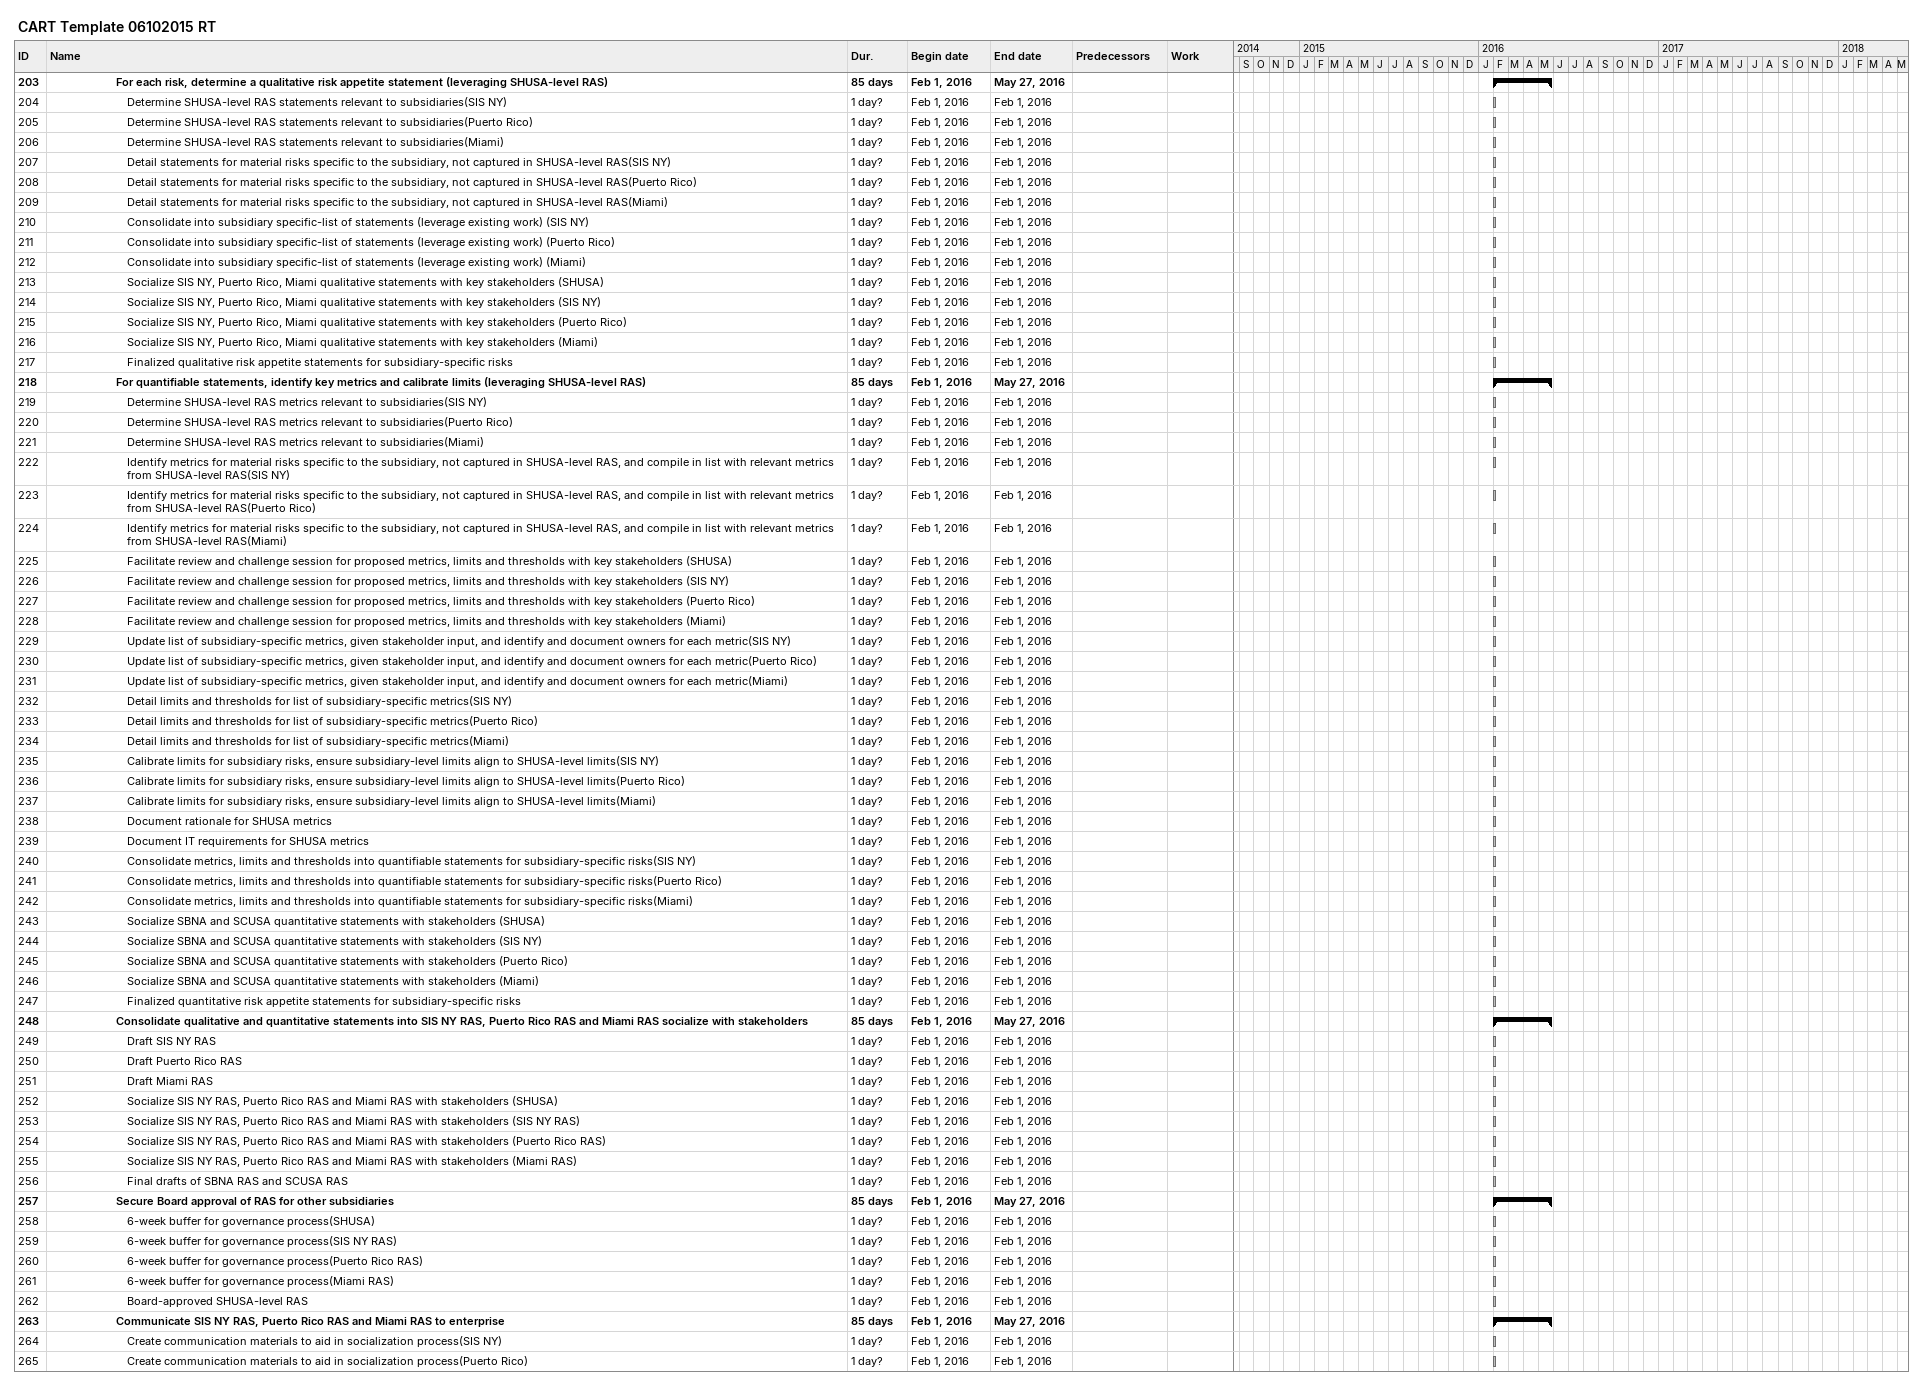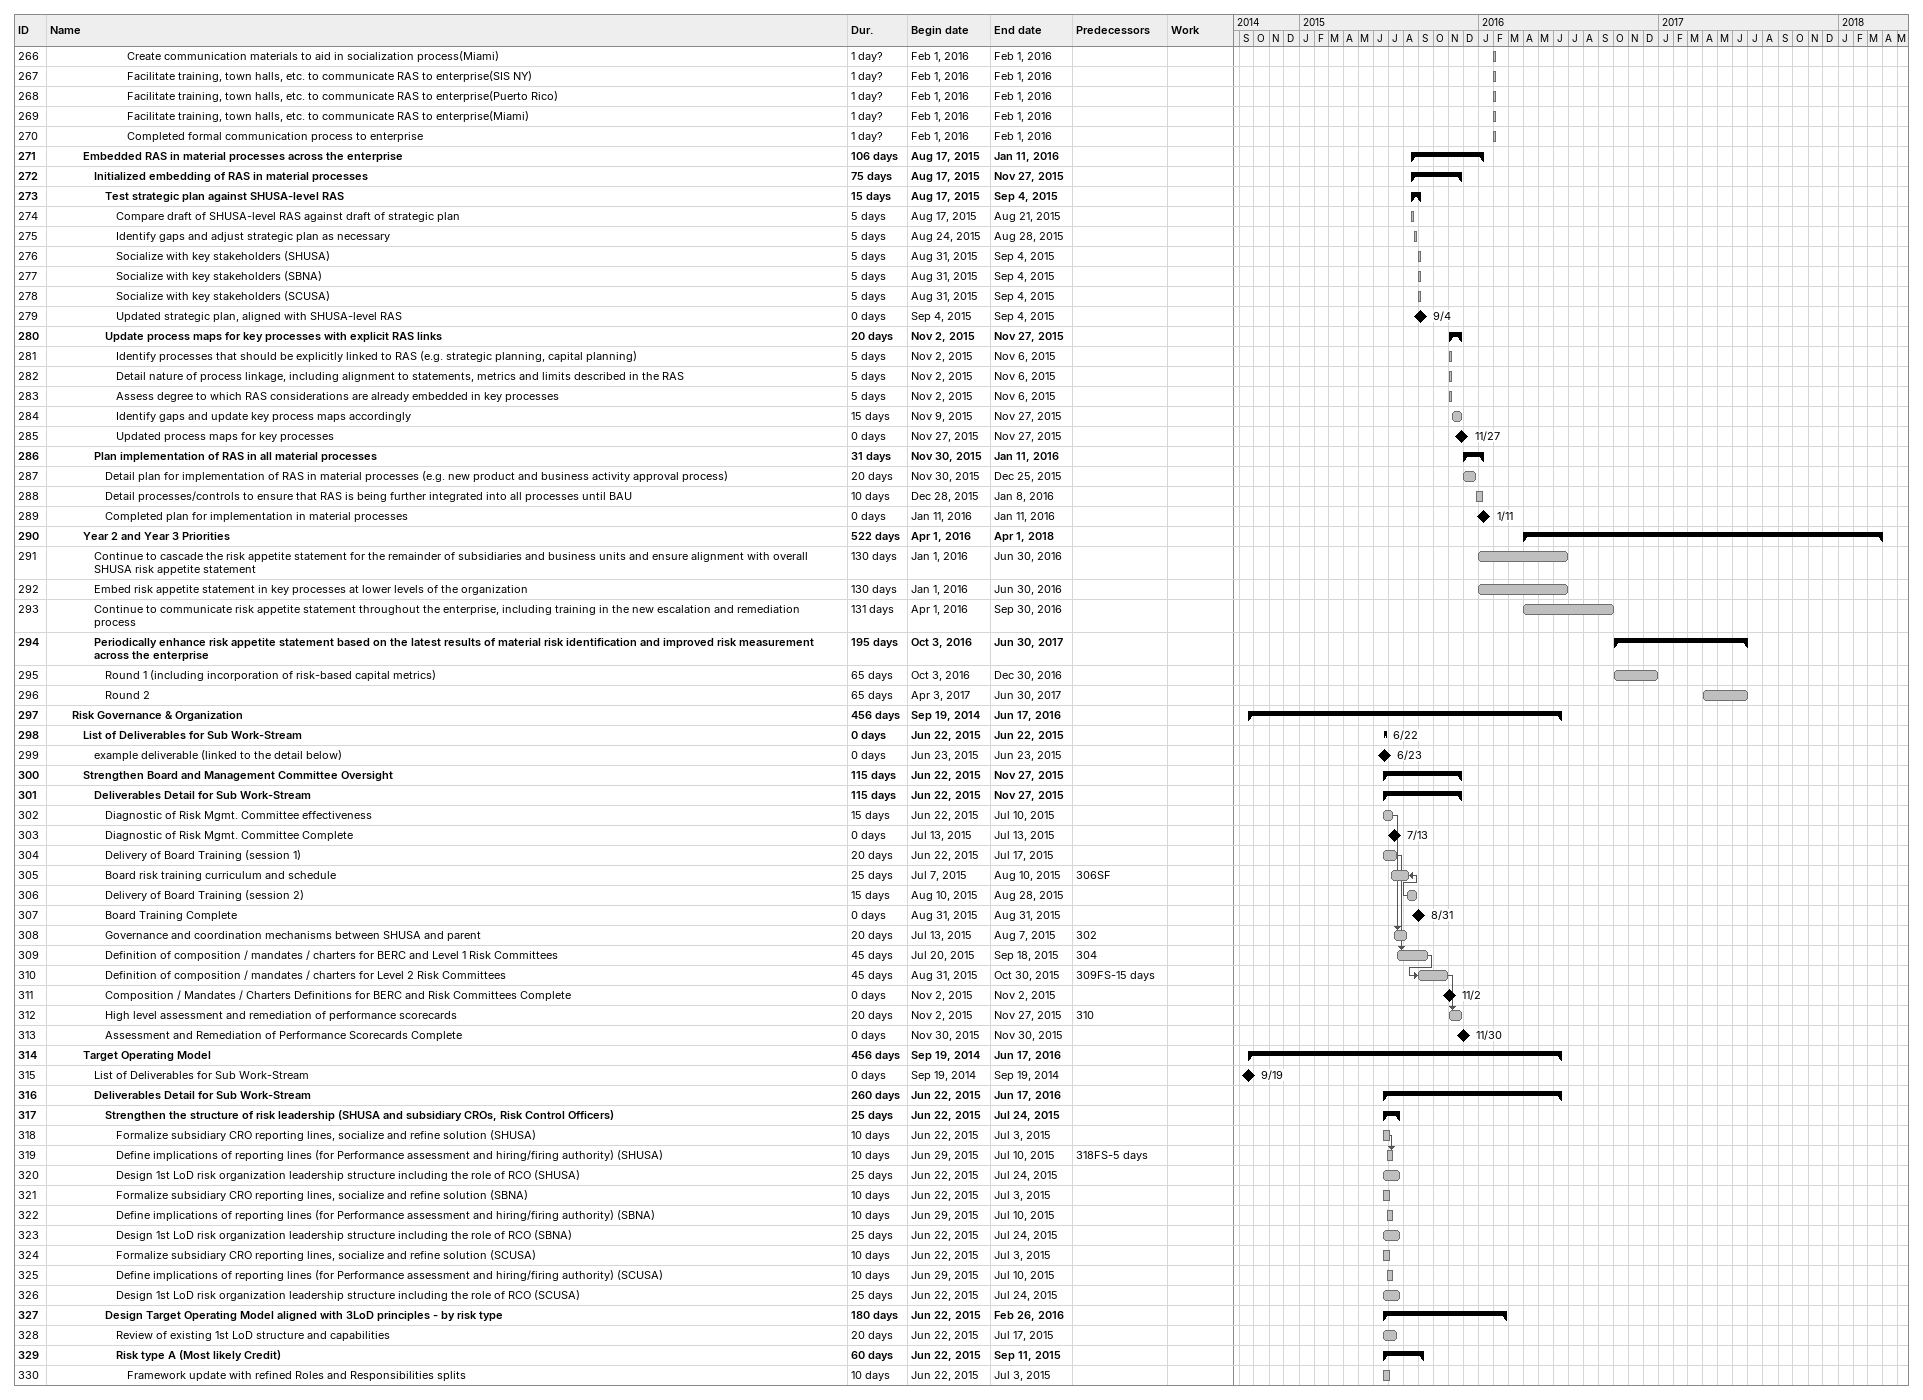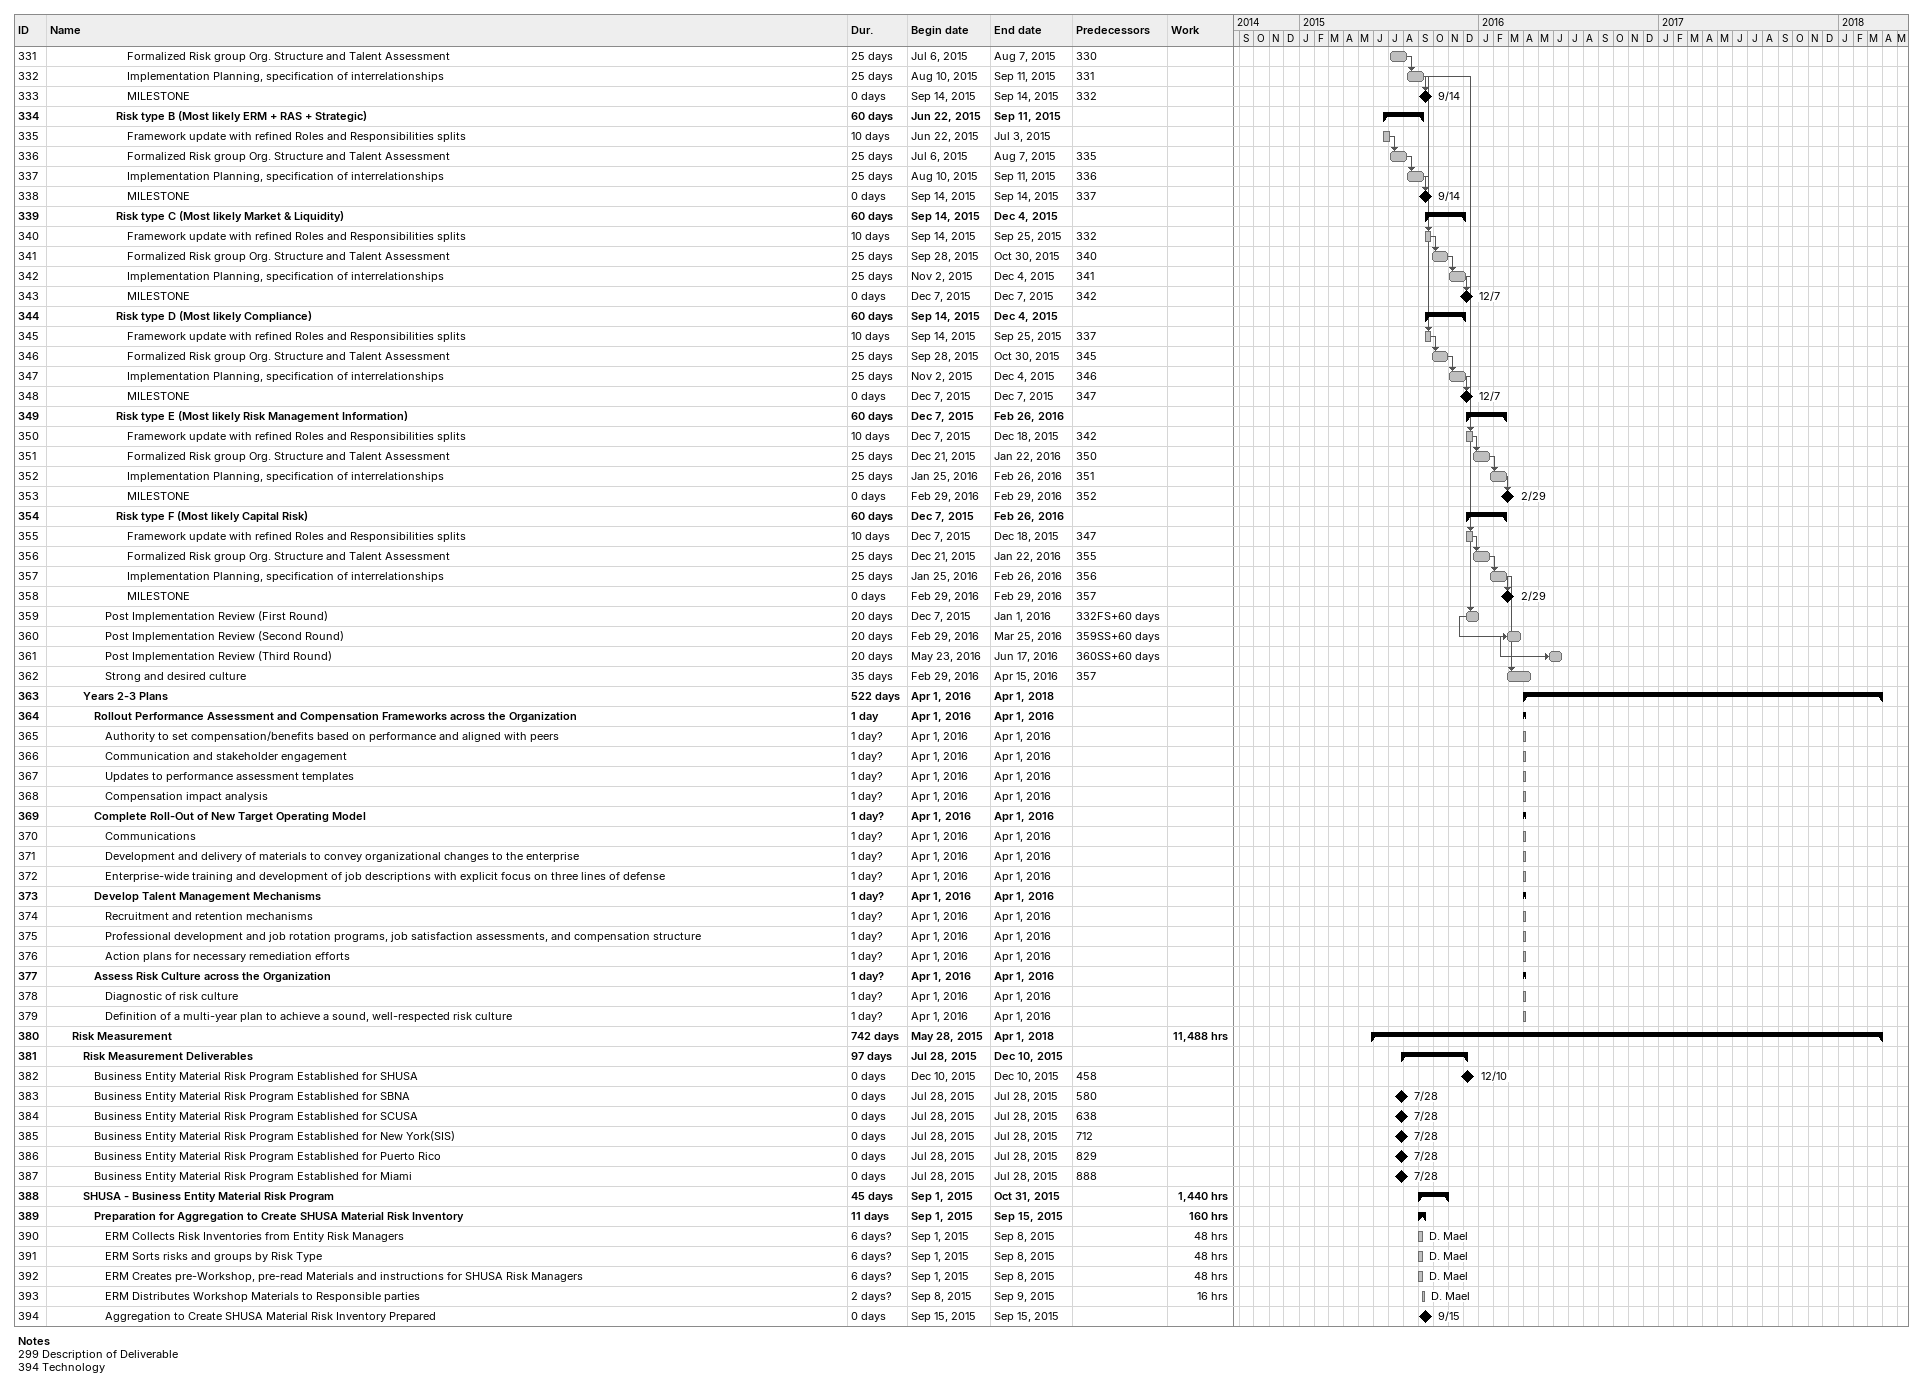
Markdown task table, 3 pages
CART Template 06102015 RT

| ID | Level | Task | Duration | Start | Finish | Predecessors | Resources | Work (h) |
|---|---|---|---|---|---|---|---|---|
| 203 | 7 | **For each risk, determine a qualitative risk appetite statement (leveraging SHUSA-level RAS)** | 85d | 2016-02-01 | 2016-05-27 |  |  |  |
| 204 | 8 | Determine SHUSA-level RAS statements relevant to subsidiaries(SIS NY) | 1d? | 2016-02-01 | 2016-02-01 |  |  |  |
| 205 | 8 | Determine SHUSA-level RAS statements relevant to subsidiaries(Puerto Rico) | 1d? | 2016-02-01 | 2016-02-01 |  |  |  |
| 206 | 8 | Determine SHUSA-level RAS statements relevant to subsidiaries(Miami) | 1d? | 2016-02-01 | 2016-02-01 |  |  |  |
| 207 | 8 | Detail statements for material risks specific to the subsidiary, not captured in SHUSA-level RAS(SIS NY) | 1d? | 2016-02-01 | 2016-02-01 |  |  |  |
| 208 | 8 | Detail statements for material risks specific to the subsidiary, not captured in SHUSA-level RAS(Puerto Rico) | 1d? | 2016-02-01 | 2016-02-01 |  |  |  |
| 209 | 8 | Detail statements for material risks specific to the subsidiary, not captured in SHUSA-level RAS(Miami) | 1d? | 2016-02-01 | 2016-02-01 |  |  |  |
| 210 | 8 | Consolidate into subsidiary specific-list of statements (leverage existing work) (SIS NY) | 1d? | 2016-02-01 | 2016-02-01 |  |  |  |
| 211 | 8 | Consolidate into subsidiary specific-list of statements (leverage existing work) (Puerto Rico) | 1d? | 2016-02-01 | 2016-02-01 |  |  |  |
| 212 | 8 | Consolidate into subsidiary specific-list of statements (leverage existing work) (Miami) | 1d? | 2016-02-01 | 2016-02-01 |  |  |  |
| 213 | 8 | Socialize SIS NY, Puerto Rico, Miami qualitative statements with key stakeholders (SHUSA) | 1d? | 2016-02-01 | 2016-02-01 |  |  |  |
| 214 | 8 | Socialize SIS NY, Puerto Rico, Miami qualitative statements with key stakeholders (SIS NY) | 1d? | 2016-02-01 | 2016-02-01 |  |  |  |
| 215 | 8 | Socialize SIS NY, Puerto Rico, Miami qualitative statements with key stakeholders (Puerto Rico) | 1d? | 2016-02-01 | 2016-02-01 |  |  |  |
| 216 | 8 | Socialize SIS NY, Puerto Rico, Miami qualitative statements with key stakeholders (Miami) | 1d? | 2016-02-01 | 2016-02-01 |  |  |  |
| 217 | 8 | Finalized qualitative risk appetite statements for subsidiary-specific risks | 1d? | 2016-02-01 | 2016-02-01 |  |  |  |
| 218 | 7 | **For quantifiable statements, identify key metrics and calibrate limits (leveraging SHUSA-level RAS)** | 85d | 2016-02-01 | 2016-05-27 |  |  |  |
| 219 | 8 | Determine SHUSA-level RAS metrics relevant to subsidiaries(SIS NY) | 1d? | 2016-02-01 | 2016-02-01 |  |  |  |
| 220 | 8 | Determine SHUSA-level RAS metrics relevant to subsidiaries(Puerto Rico) | 1d? | 2016-02-01 | 2016-02-01 |  |  |  |
| 221 | 8 | Determine SHUSA-level RAS metrics relevant to subsidiaries(Miami) | 1d? | 2016-02-01 | 2016-02-01 |  |  |  |
| 222 | 8 | Identify metrics for material risks specific to the subsidiary, not captured in SHUSA-level RAS, and compile in list with relevant metrics from SHUSA-level RAS(SIS NY) | 1d? | 2016-02-01 | 2016-02-01 |  |  |  |
| 223 | 8 | Identify metrics for material risks specific to the subsidiary, not captured in SHUSA-level RAS, and compile in list with relevant metrics from SHUSA-level RAS(Puerto Rico) | 1d? | 2016-02-01 | 2016-02-01 |  |  |  |
| 224 | 8 | Identify metrics for material risks specific to the subsidiary, not captured in SHUSA-level RAS, and compile in list with relevant metrics from SHUSA-level RAS(Miami) | 1d? | 2016-02-01 | 2016-02-01 |  |  |  |
| 225 | 8 | Facilitate review and challenge session for proposed metrics, limits and thresholds with key stakeholders (SHUSA) | 1d? | 2016-02-01 | 2016-02-01 |  |  |  |
| 226 | 8 | Facilitate review and challenge session for proposed metrics, limits and thresholds with key stakeholders (SIS NY) | 1d? | 2016-02-01 | 2016-02-01 |  |  |  |
| 227 | 8 | Facilitate review and challenge session for proposed metrics, limits and thresholds with key stakeholders (Puerto Rico) | 1d? | 2016-02-01 | 2016-02-01 |  |  |  |
| 228 | 8 | Facilitate review and challenge session for proposed metrics, limits and thresholds with key stakeholders (Miami) | 1d? | 2016-02-01 | 2016-02-01 |  |  |  |
| 229 | 8 | Update list of subsidiary-specific metrics, given stakeholder input, and identify and document owners for each metric(SIS NY) | 1d? | 2016-02-01 | 2016-02-01 |  |  |  |
| 230 | 8 | Update list of subsidiary-specific metrics, given stakeholder input, and identify and document owners for each metric(Puerto Rico) | 1d? | 2016-02-01 | 2016-02-01 |  |  |  |
| 231 | 8 | Update list of subsidiary-specific metrics, given stakeholder input, and identify and document owners for each metric(Miami) | 1d? | 2016-02-01 | 2016-02-01 |  |  |  |
| 232 | 8 | Detail limits and thresholds for list of subsidiary-specific metrics(SIS NY) | 1d? | 2016-02-01 | 2016-02-01 |  |  |  |
| 233 | 8 | Detail limits and thresholds for list of subsidiary-specific metrics(Puerto Rico) | 1d? | 2016-02-01 | 2016-02-01 |  |  |  |
| 234 | 8 | Detail limits and thresholds for list of subsidiary-specific metrics(Miami) | 1d? | 2016-02-01 | 2016-02-01 |  |  |  |
| 235 | 8 | Calibrate limits for subsidiary risks, ensure subsidiary-level limits align to SHUSA-level limits(SIS NY) | 1d? | 2016-02-01 | 2016-02-01 |  |  |  |
| 236 | 8 | Calibrate limits for subsidiary risks, ensure subsidiary-level limits align to SHUSA-level limits(Puerto Rico) | 1d? | 2016-02-01 | 2016-02-01 |  |  |  |
| 237 | 8 | Calibrate limits for subsidiary risks, ensure subsidiary-level limits align to SHUSA-level limits(Miami) | 1d? | 2016-02-01 | 2016-02-01 |  |  |  |
| 238 | 8 | Document rationale for SHUSA metrics | 1d? | 2016-02-01 | 2016-02-01 |  |  |  |
| 239 | 8 | Document IT requirements for SHUSA metrics | 1d? | 2016-02-01 | 2016-02-01 |  |  |  |
| 240 | 8 | Consolidate metrics, limits and thresholds into quantifiable statements for subsidiary-specific risks(SIS NY) | 1d? | 2016-02-01 | 2016-02-01 |  |  |  |
| 241 | 8 | Consolidate metrics, limits and thresholds into quantifiable statements for subsidiary-specific risks(Puerto Rico) | 1d? | 2016-02-01 | 2016-02-01 |  |  |  |
| 242 | 8 | Consolidate metrics, limits and thresholds into quantifiable statements for subsidiary-specific risks(Miami) | 1d? | 2016-02-01 | 2016-02-01 |  |  |  |
| 243 | 8 | Socialize SBNA and SCUSA quantitative statements with stakeholders (SHUSA) | 1d? | 2016-02-01 | 2016-02-01 |  |  |  |
| 244 | 8 | Socialize SBNA and SCUSA quantitative statements with stakeholders (SIS NY) | 1d? | 2016-02-01 | 2016-02-01 |  |  |  |
| 245 | 8 | Socialize SBNA and SCUSA quantitative statements with stakeholders (Puerto Rico) | 1d? | 2016-02-01 | 2016-02-01 |  |  |  |
| 246 | 8 | Socialize SBNA and SCUSA quantitative statements with stakeholders (Miami) | 1d? | 2016-02-01 | 2016-02-01 |  |  |  |
| 247 | 8 | Finalized quantitative risk appetite statements for subsidiary-specific risks | 1d? | 2016-02-01 | 2016-02-01 |  |  |  |
| 248 | 7 | **Consolidate qualitative and quantitative statements into SIS NY RAS, Puerto Rico RAS and Miami RAS socialize with stakeholders** | 85d | 2016-02-01 | 2016-05-27 |  |  |  |
| 249 | 8 | Draft SIS NY RAS | 1d? | 2016-02-01 | 2016-02-01 |  |  |  |
| 250 | 8 | Draft Puerto Rico RAS | 1d? | 2016-02-01 | 2016-02-01 |  |  |  |
| 251 | 8 | Draft Miami RAS | 1d? | 2016-02-01 | 2016-02-01 |  |  |  |
| 252 | 8 | Socialize SIS NY RAS, Puerto Rico RAS and Miami RAS with stakeholders (SHUSA) | 1d? | 2016-02-01 | 2016-02-01 |  |  |  |
| 253 | 8 | Socialize SIS NY RAS, Puerto Rico RAS and Miami RAS with stakeholders (SIS NY RAS) | 1d? | 2016-02-01 | 2016-02-01 |  |  |  |
| 254 | 8 | Socialize SIS NY RAS, Puerto Rico RAS and Miami RAS with stakeholders (Puerto Rico RAS) | 1d? | 2016-02-01 | 2016-02-01 |  |  |  |
| 255 | 8 | Socialize SIS NY RAS, Puerto Rico RAS and Miami RAS with stakeholders (Miami RAS) | 1d? | 2016-02-01 | 2016-02-01 |  |  |  |
| 256 | 8 | Final drafts of SBNA RAS and SCUSA RAS | 1d? | 2016-02-01 | 2016-02-01 |  |  |  |
| 257 | 7 | **Secure Board approval of RAS for other subsidiaries** | 85d | 2016-02-01 | 2016-05-27 |  |  |  |
| 258 | 8 | 6-week buffer for governance process(SHUSA) | 1d? | 2016-02-01 | 2016-02-01 |  |  |  |
| 259 | 8 | 6-week buffer for governance process(SIS NY RAS) | 1d? | 2016-02-01 | 2016-02-01 |  |  |  |
| 260 | 8 | 6-week buffer for governance process(Puerto Rico RAS) | 1d? | 2016-02-01 | 2016-02-01 |  |  |  |
| 261 | 8 | 6-week buffer for governance process(Miami RAS) | 1d? | 2016-02-01 | 2016-02-01 |  |  |  |
| 262 | 8 | Board-approved SHUSA-level RAS | 1d? | 2016-02-01 | 2016-02-01 |  |  |  |
| 263 | 7 | **Communicate SIS NY RAS, Puerto Rico RAS and Miami RAS to enterprise** | 85d | 2016-02-01 | 2016-05-27 |  |  |  |
| 264 | 8 | Create communication materials to aid in socialization process(SIS NY) | 1d? | 2016-02-01 | 2016-02-01 |  |  |  |
| 265 | 8 | Create communication materials to aid in socialization process(Puerto Rico) | 1d? | 2016-02-01 | 2016-02-01 |  |  |  |
| 266 | 8 | Create communication materials to aid in socialization process(Miami) | 1d? | 2016-02-01 | 2016-02-01 |  |  |  |
| 267 | 8 | Facilitate training, town halls, etc. to communicate RAS to enterprise(SIS NY) | 1d? | 2016-02-01 | 2016-02-01 |  |  |  |
| 268 | 8 | Facilitate training, town halls, etc. to communicate RAS to enterprise(Puerto Rico) | 1d? | 2016-02-01 | 2016-02-01 |  |  |  |
| 269 | 8 | Facilitate training, town halls, etc. to communicate RAS to enterprise(Miami) | 1d? | 2016-02-01 | 2016-02-01 |  |  |  |
| 270 | 8 | Completed formal communication process to enterprise | 1d? | 2016-02-01 | 2016-02-01 |  |  |  |
| 271 | 4 | **Embedded RAS in material processes across the enterprise** | 106d | 2015-08-17 | 2016-01-11 |  |  |  |
| 272 | 5 | **Initialized embedding of RAS in material processes** | 75d | 2015-08-17 | 2015-11-27 |  |  |  |
| 273 | 6 | **Test strategic plan against SHUSA-level RAS** | 15d | 2015-08-17 | 2015-09-04 |  |  |  |
| 274 | 7 | Compare draft of SHUSA-level RAS against draft of strategic plan | 5d | 2015-08-17 | 2015-08-21 |  |  |  |
| 275 | 7 | Identify gaps and adjust strategic plan as necessary | 5d | 2015-08-24 | 2015-08-28 |  |  |  |
| 276 | 7 | Socialize with key stakeholders (SHUSA) | 5d | 2015-08-31 | 2015-09-04 |  |  |  |
| 277 | 7 | Socialize with key stakeholders (SBNA) | 5d | 2015-08-31 | 2015-09-04 |  |  |  |
| 278 | 7 | Socialize with key stakeholders (SCUSA) | 5d | 2015-08-31 | 2015-09-04 |  |  |  |
| 279 | 7 | Updated strategic plan, aligned with SHUSA-level RAS | 0d | 2015-09-04 | 2015-09-04 |  |  |  |
| 280 | 6 | **Update process maps for key processes with explicit RAS links** | 20d | 2015-11-02 | 2015-11-27 |  |  |  |
| 281 | 7 | Identify processes that should be explicitly linked to RAS (e.g. strategic planning, capital planning) | 5d | 2015-11-02 | 2015-11-06 |  |  |  |
| 282 | 7 | Detail nature of process linkage, including alignment to statements, metrics and limits described in the RAS | 5d | 2015-11-02 | 2015-11-06 |  |  |  |
| 283 | 7 | Assess degree to which RAS considerations are already embedded in key processes | 5d | 2015-11-02 | 2015-11-06 |  |  |  |
| 284 | 7 | Identify gaps and update key process maps accordingly | 15d | 2015-11-09 | 2015-11-27 |  |  |  |
| 285 | 7 | Updated process maps for key processes | 0d | 2015-11-27 | 2015-11-27 |  |  |  |
| 286 | 5 | **Plan implementation of RAS in all material processes** | 31d | 2015-11-30 | 2016-01-11 |  |  |  |
| 287 | 6 | Detail plan for implementation of RAS in material processes (e.g. new product and business activity approval process) | 20d | 2015-11-30 | 2015-12-25 |  |  |  |
| 288 | 6 | Detail processes/controls to ensure that RAS is being further integrated into all processes until BAU | 10d | 2015-12-28 | 2016-01-08 |  |  |  |
| 289 | 6 | Completed plan for implementation in material processes | 0d | 2016-01-11 | 2016-01-11 |  |  |  |
| 290 | 4 | **Year 2 and Year 3 Priorities** | 522d | 2016-04-01 | 2018-04-01 |  |  |  |
| 291 | 5 | Continue to cascade the risk appetite statement for the remainder of subsidiaries and business units and ensure alignment with overall SHUSA risk appetite statement | 130d | 2016-01-01 | 2016-06-30 |  |  |  |
| 292 | 5 | Embed risk appetite statement in key processes at lower levels of the organization | 130d | 2016-01-01 | 2016-06-30 |  |  |  |
| 293 | 5 | Continue to communicate risk appetite statement throughout the enterprise, including training in the new escalation and remediation process | 131d | 2016-04-01 | 2016-09-30 |  |  |  |
| 294 | 5 | **Periodically enhance risk appetite statement based on the latest results of material risk identification and improved risk measurement across the enterprise** | 195d | 2016-10-03 | 2017-06-30 |  |  |  |
| 295 | 6 | Round 1 (including incorporation of risk-based capital metrics) | 65d | 2016-10-03 | 2016-12-30 |  |  |  |
| 296 | 6 | Round 2 | 65d | 2017-04-03 | 2017-06-30 |  |  |  |
| 297 | 3 | **Risk Governance & Organization** | 456d | 2014-09-19 | 2016-06-17 |  |  |  |
| 298 | 4 | **List of Deliverables for Sub Work-Stream** | 0d | 2015-06-22 | 2015-06-22 |  |  |  |
| 299 | 5 | example deliverable (linked to the detail below) | 0d | 2015-06-23 | 2015-06-23 |  |  |  |
| 300 | 4 | **Strengthen Board and Management Committee Oversight** | 115d | 2015-06-22 | 2015-11-27 |  |  |  |
| 301 | 5 | **Deliverables Detail for Sub Work-Stream** | 115d | 2015-06-22 | 2015-11-27 |  |  |  |
| 302 | 6 | Diagnostic of Risk Mgmt. Committee effectiveness | 15d | 2015-06-22 | 2015-07-10 |  |  |  |
| 303 | 6 | Diagnostic of Risk Mgmt. Committee Complete | 0d | 2015-07-13 | 2015-07-13 |  |  |  |
| 304 | 6 | Delivery of Board Training (session 1) | 20d | 2015-06-22 | 2015-07-17 |  |  |  |
| 305 | 6 | Board risk training curriculum and schedule | 25d | 2015-07-07 | 2015-08-10 | 306SF |  |  |
| 306 | 6 | Delivery of Board Training (session 2) | 15d | 2015-08-10 | 2015-08-28 |  |  |  |
| 307 | 6 | Board Training Complete | 0d | 2015-08-31 | 2015-08-31 |  |  |  |
| 308 | 6 | Governance and coordination mechanisms between SHUSA and parent | 20d | 2015-07-13 | 2015-08-07 | 302 |  |  |
| 309 | 6 | Definition of composition / mandates / charters for BERC and Level 1 Risk Committees | 45d | 2015-07-20 | 2015-09-18 | 304 |  |  |
| 310 | 6 | Definition of composition / mandates / charters for Level 2 Risk Committees | 45d | 2015-08-31 | 2015-10-30 | 309FS-15d |  |  |
| 311 | 6 | Composition / Mandates / Charters Definitions for BERC and Risk Committees Complete | 0d | 2015-11-02 | 2015-11-02 |  |  |  |
| 312 | 6 | High level assessment and remediation of performance scorecards | 20d | 2015-11-02 | 2015-11-27 | 310 |  |  |
| 313 | 6 | Assessment and Remediation of Performance Scorecards Complete | 0d | 2015-11-30 | 2015-11-30 |  |  |  |
| 314 | 4 | **Target Operating Model** | 456d | 2014-09-19 | 2016-06-17 |  |  |  |
| 315 | 5 | List of Deliverables for Sub Work-Stream | 0d | 2014-09-19 | 2014-09-19 |  |  |  |
| 316 | 5 | **Deliverables Detail for Sub Work-Stream** | 260d | 2015-06-22 | 2016-06-17 |  |  |  |
| 317 | 6 | **Strengthen the structure of risk leadership (SHUSA and subsidiary CROs, Risk Control Officers)** | 25d | 2015-06-22 | 2015-07-24 |  |  |  |
| 318 | 7 | Formalize subsidiary CRO reporting lines, socialize and refine solution (SHUSA) | 10d | 2015-06-22 | 2015-07-03 |  |  |  |
| 319 | 7 | Define implications of reporting lines (for Performance assessment and hiring/firing authority) (SHUSA) | 10d | 2015-06-29 | 2015-07-10 | 318FS-5d |  |  |
| 320 | 7 | Design 1st LoD risk organization leadership structure including the role of RCO (SHUSA) | 25d | 2015-06-22 | 2015-07-24 |  |  |  |
| 321 | 7 | Formalize subsidiary CRO reporting lines, socialize and refine solution (SBNA) | 10d | 2015-06-22 | 2015-07-03 |  |  |  |
| 322 | 7 | Define implications of reporting lines (for Performance assessment and hiring/firing authority) (SBNA) | 10d | 2015-06-29 | 2015-07-10 |  |  |  |
| 323 | 7 | Design 1st LoD risk organization leadership structure including the role of RCO (SBNA) | 25d | 2015-06-22 | 2015-07-24 |  |  |  |
| 324 | 7 | Formalize subsidiary CRO reporting lines, socialize and refine solution (SCUSA) | 10d | 2015-06-22 | 2015-07-03 |  |  |  |
| 325 | 7 | Define implications of reporting lines (for Performance assessment and hiring/firing authority) (SCUSA) | 10d | 2015-06-29 | 2015-07-10 |  |  |  |
| 326 | 7 | Design 1st LoD risk organization leadership structure including the role of RCO (SCUSA) | 25d | 2015-06-22 | 2015-07-24 |  |  |  |
| 327 | 6 | **Design Target Operating Model aligned with 3LoD principles - by risk type** | 180d | 2015-06-22 | 2016-02-26 |  |  |  |
| 328 | 7 | Review of existing 1st LoD structure and capabilities | 20d | 2015-06-22 | 2015-07-17 |  |  |  |
| 329 | 7 | **Risk type A (Most likely Credit)** | 60d | 2015-06-22 | 2015-09-11 |  |  |  |
| 330 | 8 | Framework update with refined Roles and Responsibilities splits | 10d | 2015-06-22 | 2015-07-03 |  |  |  |
| 331 | 8 | Formalized Risk group Org. Structure and Talent Assessment | 25d | 2015-07-06 | 2015-08-07 | 330 |  |  |
| 332 | 8 | Implementation Planning, specification of interrelationships | 25d | 2015-08-10 | 2015-09-11 | 331 |  |  |
| 333 | 8 | MILESTONE | 0d | 2015-09-14 | 2015-09-14 | 332 |  |  |
| 334 | 7 | **Risk type B (Most likely ERM + RAS + Strategic)** | 60d | 2015-06-22 | 2015-09-11 |  |  |  |
| 335 | 8 | Framework update with refined Roles and Responsibilities splits | 10d | 2015-06-22 | 2015-07-03 |  |  |  |
| 336 | 8 | Formalized Risk group Org. Structure and Talent Assessment | 25d | 2015-07-06 | 2015-08-07 | 335 |  |  |
| 337 | 8 | Implementation Planning, specification of interrelationships | 25d | 2015-08-10 | 2015-09-11 | 336 |  |  |
| 338 | 8 | MILESTONE | 0d | 2015-09-14 | 2015-09-14 | 337 |  |  |
| 339 | 7 | **Risk type C (Most likely Market & Liquidity)** | 60d | 2015-09-14 | 2015-12-04 |  |  |  |
| 340 | 8 | Framework update with refined Roles and Responsibilities splits | 10d | 2015-09-14 | 2015-09-25 | 332 |  |  |
| 341 | 8 | Formalized Risk group Org. Structure and Talent Assessment | 25d | 2015-09-28 | 2015-10-30 | 340 |  |  |
| 342 | 8 | Implementation Planning, specification of interrelationships | 25d | 2015-11-02 | 2015-12-04 | 341 |  |  |
| 343 | 8 | MILESTONE | 0d | 2015-12-07 | 2015-12-07 | 342 |  |  |
| 344 | 7 | **Risk type D (Most likely Compliance)** | 60d | 2015-09-14 | 2015-12-04 |  |  |  |
| 345 | 8 | Framework update with refined Roles and Responsibilities splits | 10d | 2015-09-14 | 2015-09-25 | 337 |  |  |
| 346 | 8 | Formalized Risk group Org. Structure and Talent Assessment | 25d | 2015-09-28 | 2015-10-30 | 345 |  |  |
| 347 | 8 | Implementation Planning, specification of interrelationships | 25d | 2015-11-02 | 2015-12-04 | 346 |  |  |
| 348 | 8 | MILESTONE | 0d | 2015-12-07 | 2015-12-07 | 347 |  |  |
| 349 | 7 | **Risk type E (Most likely Risk Management Information)** | 60d | 2015-12-07 | 2016-02-26 |  |  |  |
| 350 | 8 | Framework update with refined Roles and Responsibilities splits | 10d | 2015-12-07 | 2015-12-18 | 342 |  |  |
| 351 | 8 | Formalized Risk group Org. Structure and Talent Assessment | 25d | 2015-12-21 | 2016-01-22 | 350 |  |  |
| 352 | 8 | Implementation Planning, specification of interrelationships | 25d | 2016-01-25 | 2016-02-26 | 351 |  |  |
| 353 | 8 | MILESTONE | 0d | 2016-02-29 | 2016-02-29 | 352 |  |  |
| 354 | 7 | **Risk type F (Most likely Capital Risk)** | 60d | 2015-12-07 | 2016-02-26 |  |  |  |
| 355 | 8 | Framework update with refined Roles and Responsibilities splits | 10d | 2015-12-07 | 2015-12-18 | 347 |  |  |
| 356 | 8 | Formalized Risk group Org. Structure and Talent Assessment | 25d | 2015-12-21 | 2016-01-22 | 355 |  |  |
| 357 | 8 | Implementation Planning, specification of interrelationships | 25d | 2016-01-25 | 2016-02-26 | 356 |  |  |
| 358 | 8 | MILESTONE | 0d | 2016-02-29 | 2016-02-29 | 357 |  |  |
| 359 | 6 | Post Implementation Review (First Round) | 20d | 2015-12-07 | 2016-01-01 | 332FS+60d |  |  |
| 360 | 6 | Post Implementation Review (Second Round) | 20d | 2016-02-29 | 2016-03-25 | 359SS+60d |  |  |
| 361 | 6 | Post Implementation Review (Third Round) | 20d | 2016-05-23 | 2016-06-17 | 360SS+60d |  |  |
| 362 | 6 | Strong and desired culture | 35d | 2016-02-29 | 2016-04-15 | 357 |  |  |
| 363 | 4 | **Years 2-3 Plans** | 522d | 2016-04-01 | 2018-04-01 |  |  |  |
| 364 | 5 | **Rollout Performance Assessment and Compensation Frameworks across the Organization** | 1d | 2016-04-01 | 2016-04-01 |  |  |  |
| 365 | 6 | Authority to set compensation/benefits based on performance and aligned with peers | 1d? | 2016-04-01 | 2016-04-01 |  |  |  |
| 366 | 6 | Communication and stakeholder engagement | 1d? | 2016-04-01 | 2016-04-01 |  |  |  |
| 367 | 6 | Updates to performance assessment templates | 1d? | 2016-04-01 | 2016-04-01 |  |  |  |
| 368 | 6 | Compensation impact analysis | 1d? | 2016-04-01 | 2016-04-01 |  |  |  |
| 369 | 5 | **Complete Roll-Out of New Target Operating Model** | 1d? | 2016-04-01 | 2016-04-01 |  |  |  |
| 370 | 6 | Communications | 1d? | 2016-04-01 | 2016-04-01 |  |  |  |
| 371 | 6 | Development and delivery of materials to convey organizational changes to the enterprise | 1d? | 2016-04-01 | 2016-04-01 |  |  |  |
| 372 | 6 | Enterprise-wide training and development of job descriptions with explicit focus on three lines of defense | 1d? | 2016-04-01 | 2016-04-01 |  |  |  |
| 373 | 5 | **Develop Talent Management Mechanisms** | 1d? | 2016-04-01 | 2016-04-01 |  |  |  |
| 374 | 6 | Recruitment and retention mechanisms | 1d? | 2016-04-01 | 2016-04-01 |  |  |  |
| 375 | 6 | Professional development and job rotation programs, job satisfaction assessments, and compensation structure | 1d? | 2016-04-01 | 2016-04-01 |  |  |  |
| 376 | 6 | Action plans for necessary remediation efforts | 1d? | 2016-04-01 | 2016-04-01 |  |  |  |
| 377 | 5 | **Assess Risk Culture across the Organization** | 1d? | 2016-04-01 | 2016-04-01 |  |  |  |
| 378 | 6 | Diagnostic of risk culture | 1d? | 2016-04-01 | 2016-04-01 |  |  |  |
| 379 | 6 | Definition of a multi-year plan to achieve a sound, well-respected risk culture | 1d? | 2016-04-01 | 2016-04-01 |  |  |  |
| 380 | 3 | **Risk Measurement** | 742d | 2015-05-28 | 2018-04-01 |  |  | 11488 |
| 381 | 4 | **Risk Measurement Deliverables** | 97d | 2015-07-28 | 2015-12-10 |  |  |  |
| 382 | 5 | Business Entity Material Risk Program Established for SHUSA | 0d | 2015-12-10 | 2015-12-10 | 458 |  |  |
| 383 | 5 | Business Entity Material Risk Program Established for SBNA | 0d | 2015-07-28 | 2015-07-28 | 580 |  |  |
| 384 | 5 | Business Entity Material Risk Program Established for SCUSA | 0d | 2015-07-28 | 2015-07-28 | 638 |  |  |
| 385 | 5 | Business Entity Material Risk Program Established for New York(SIS) | 0d | 2015-07-28 | 2015-07-28 | 712 |  |  |
| 386 | 5 | Business Entity Material Risk Program Established for Puerto Rico | 0d | 2015-07-28 | 2015-07-28 | 829 |  |  |
| 387 | 5 | Business Entity Material Risk Program Established for Miami | 0d | 2015-07-28 | 2015-07-28 | 888 |  |  |
| 388 | 4 | **SHUSA - Business Entity Material Risk Program** | 45d | 2015-09-01 | 2015-10-31 |  |  | 1440 |
| 389 | 5 | **Preparation for Aggregation to Create SHUSA Material Risk Inventory** | 11d | 2015-09-01 | 2015-09-15 |  |  | 160 |
| 390 | 6 | ERM Collects Risk Inventories from Entity Risk Managers | 6d? | 2015-09-01 | 2015-09-08 |  | D. Mael | 48 |
| 391 | 6 | ERM Sorts risks and groups by Risk Type | 6d? | 2015-09-01 | 2015-09-08 |  | D. Mael | 48 |
| 392 | 6 | ERM Creates pre-Workshop, pre-read Materials and instructions for SHUSA Risk Managers | 6d? | 2015-09-01 | 2015-09-08 |  | D. Mael | 48 |
| 393 | 6 | ERM Distributes Workshop Materials to Responsible parties | 2d? | 2015-09-08 | 2015-09-09 |  | D. Mael | 16 |
| 394 | 6 | Aggregation to Create SHUSA Material Risk Inventory Prepared | 0d | 2015-09-15 | 2015-09-15 |  |  |  |

Notes
- 299: Description of Deliverable
- 394: Technology
